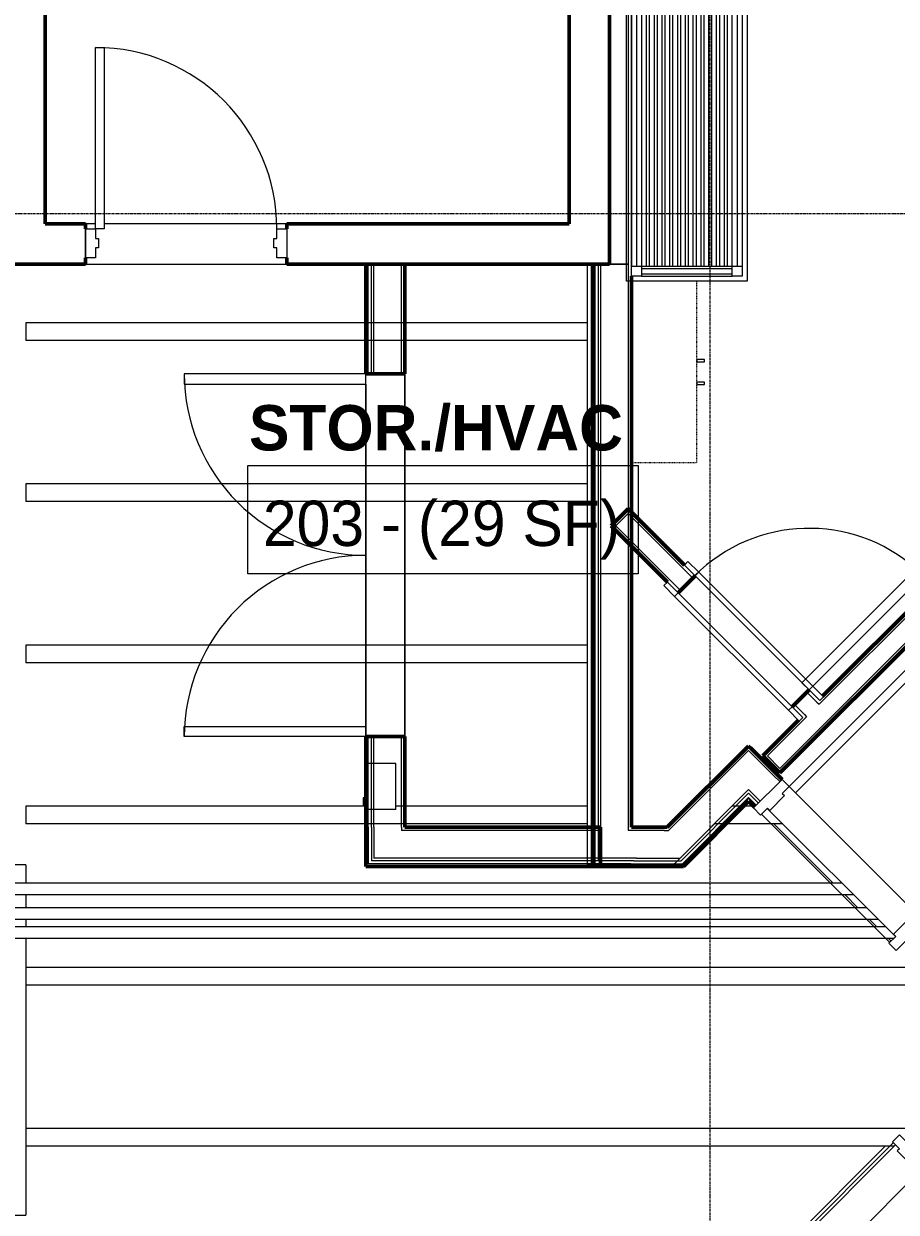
# Model space of a CAD drawing. Header units: inches. Extents: x -4218 to -1830, y 9767 to 12426.
# Drawn here: x -2636.6 to -2463.4, y 11648.9 to 11884.9 of the extents above; entities that cross this region are included whole.
import ezdxf

# ---------------------------------------------------------------- set-up
doc = ezdxf.new("R2010")
doc.units = ezdxf.units.IN
doc.header["$MEASUREMENT"] = 0
doc.linetypes.add('Dash', pattern=[0.25, 0.125, -0.125])
doc.linetypes.add('Grid Line 1_2_', pattern=[0.8749999999999999, 0.4999999999999999, -0.125, 0.125, -0.125])
for name, color, linetype, lineweight in [('0-1', 7, 'Continuous', 5), ('0-2', 10, 'Continuous', 9), ('A-AREA-IDEN', 2, 'Continuous', 9), ('A-DOOR-1', 10, 'Continuous', 9), ('A-DOOR-2', 50, 'Continuous', 20), ('A-DOOR-FRAM-1', 10, 'Continuous', 9), ('A-DOOR-FRAM-3', 50, 'Continuous', 20), ('A-FLOR-1', 252, 'Continuous', 9), ('A-FLOR-3', 192, 'Continuous', 9), ('A-WALL-1', 7, 'Continuous', 50), ('A-WALL-2', 250, 'Continuous', 13), ('A-WALL-3', 10, 'Continuous', 9), ('A-WALL-4', 252, 'Continuous', 9), ('A-WALL-5', 253, 'Continuous', 9), ('A-WALL-6', 254, 'Continuous', 9), ('A-WALL-7', 113, 'Continuous', 9), ('E-FIRE-1', 10, 'Continuous', 9), ('E-FIRE-2', 252, 'Continuous', 9), ('E-FIRE-3', 253, 'Continuous', 9), ('I-WALL-1', 7, 'Continuous', 50), ('I-WALL-2', 10, 'Continuous', 9), ('I-WALL-3', 252, 'Continuous', 9), ('I-WALL-4', 253, 'Continuous', 9), ('P-PIPE-1', 10, 'Continuous', 9), ('P-PIPE-2', 252, 'Continuous', 9), ('Q-CASE-1', 252, 'Continuous', 9), ('Q-CASE-2', 10, 'Continuous', 9), ('Q-CASE-3', 253, 'Continuous', 9), ('Q-CASE-4', 252, 'Dash', 9), ('Q-CASE-7', 10, 'Dash', 9), ('S-BEAM', 12, 'Continuous', 9), ('S-GRID-1', 1, 'Grid Line 1_2_', 9)]:
    doc.layers.add(name, color=color, linetype=linetype, lineweight=lineweight)
doc.styles.add('Century Gothic', font='ufonts.com_century-gothic.ttf', dxfattribs={"height": 8.999999999999991})
doc.styles.add('Century Gothic_B', font='GOTHICB.TTF', dxfattribs={"height": 8.999999999999991})

# ---------------------------------------------------------------- blocks, each defined once
blk = doc.blocks.new('Bath Vanity - Bath Vanity 72_-2551085-BACKGROUND - RCP - 2ND FLOOR')
at = {"layer": 'Q-CASE-1'}
for p, q in [((-35.26229508196736, -1.000000004184687), (-35.26229508196736, -1.207922650792169e-13)), ((-35.26229508196736, -1.194599974496667e-13), (36.73770491803266, -1.194599974496676e-13)), ((36.73770491803266, -1.000000004236878), (36.73770491803266, -4.12500000365082))]:
    blk.add_line(p, q, dxfattribs=at)
at = {"layer": 'Q-CASE-2'}
for p, q in [((-35.26229508196736, -24.00000000000039), (-35.26229508196736, -1.000000004184687)), ((-34.26229508196718, -2.999999999999993), (-34.26229508196718, -0.9999999999999977)), ((-34.26229508196718, -0.9999999999999977), (-32.26229508196718, -0.9999999999999977)), ((33.73770491803297, -1.000000000000039), (-32.26229508196739, -1.000000000000039)), ((-32.26229508196718, -0.9999999999999977), (-32.26229508196718, -2.999999999999993)), ((33.73770491803297, -2.000000000000144), (-32.26229508196739, -2.000000000000144)), ((33.73770491803281, -3.000000000000106), (33.73770491803281, -0.9999999999999977)), ((33.73770491803281, -0.9999999999999977), (35.7377049180328, -0.9999999999999977)), ((35.7377049180328, -0.9999999999999977), (35.7377049180328, -3.000000000000106)), ((-34.26229508196646, -2.999999999999609), (-34.26229508196646, -20.99999999999969)), ((-32.26229508196718, -2.999999999999993), (-34.26229508196718, -2.999999999999993)), ((-33.76229508196646, -2.999999999999602), (-33.76229508196646, -20.99999999999968)), ((-32.76229508196646, -2.999999999999602), (-32.76229508196646, -20.99999999999968)), ((33.73770491803295, -3.00000000000013), (-32.26229508196648, -3.00000000000013)), ((-32.26229508196645, -2.999999999999609), (-32.26229508196645, -20.99999999999969)), ((-32.26229508196649, -4.000000000000126), (33.73770491803294, -4.000000000000126)), ((33.73770491803263, -4.545454545452463), (-32.2622950819665, -4.545454545452463)), ((33.73770491803286, -2.999999999997395), (33.73770491803286, -20.99999999999748)), ((35.7377049180328, -3.000000000000106), (33.73770491803281, -3.000000000000106)), ((34.23770491803286, -2.999999999997387), (34.23770491803286, -20.99999999999747)), ((35.23770491803286, -2.999999999997387), (35.23770491803286, -20.99999999999747)), ((35.73770491803288, -2.999999999997395), (35.73770491803288, -20.99999999999748)), ((36.73770491803266, -4.12500000365082), (36.73770491803266, -24.00000000000039)), ((-32.26229508196617, -5.54545454545246), (33.73770491803295, -5.54545454545246)), ((33.73770491803295, -6.090909090904798), (-32.26229508196617, -6.090909090904798)), ((-32.26229508196649, -7.090909090904795), (33.73770491803295, -7.090909090904795)), ((33.73770491803263, -7.636363636357133), (-32.2622950819665, -7.636363636357133)), ((-32.26229508196649, -8.636363636357128), (33.73770491803295, -8.636363636357128)), ((33.73770491803295, -9.181818181809465), (-32.2622950819665, -9.181818181809465)), ((-32.26229508196617, -10.18181818180946), (33.73770491803295, -10.18181818180946)), ((33.73770491803295, -10.7272727272618), (-32.26229508196648, -10.7272727272618)), ((-32.26229508196649, -11.7272727272618), (33.73770491803263, -11.7272727272618)), ((33.73770491803295, -12.27272727271414), (-32.2622950819665, -12.27272727271414)), ((-32.26229508196649, -13.27272727271413), (33.73770491803295, -13.27272727271413)), ((33.73770491803295, -13.81818181816647), (-32.2622950819665, -13.81818181816647)), ((-32.26229508196649, -14.81818181816647), (33.73770491803294, -14.81818181816647)), ((33.73770491803263, -15.3636363636188), (-32.2622950819665, -15.3636363636188)), ((-32.26229508196649, -16.3636363636188), (33.73770491803295, -16.3636363636188)), ((33.73770491803295, -16.90909090907114), (-32.26229508196649, -16.90909090907114)), ((-32.26229508196649, -17.90909090907113), (33.73770491803295, -17.90909090907113)), ((33.73770491803295, -18.45454545452347), (-32.2622950819668, -18.45454545452347)), ((-34.26229508196718, -23.00000000000005), (-34.26229508196718, -21.00000000000005)), ((-34.26229508196718, -21.00000000000005), (-32.26229508196707, -21.00000000000005)), ((-32.26229508196649, -19.45454545452347), (33.73770491803295, -19.45454545452347)), ((33.73770491803295, -19.9999999999758), (-32.2622950819665, -19.9999999999758)), ((-32.26229508196649, -20.9999999999758), (33.73770491803295, -20.9999999999758)), ((-32.26229508196707, -21.00000000000005), (-32.26229508196707, -23.00000000000005)), ((33.7377049180329, -23.00000000000005), (33.7377049180329, -21.00000000000006)), ((33.7377049180329, -21.00000000000006), (35.7377049180328, -21.00000000000006)), ((35.7377049180328, -21.00000000000006), (35.7377049180328, -23.00000000000005)), ((-32.26229508196707, -23.00000000000005), (-34.26229508196718, -23.00000000000005)), ((33.73770491803297, -22.00000000000004), (-32.26229508196739, -22.00000000000004)), ((33.73770491803297, -23.00000000000015), (-32.26229508196739, -23.00000000000015)), ((35.7377049180328, -23.00000000000005), (33.7377049180329, -23.00000000000005)), ((36.73770491803266, -24.00000000000039), (-35.26229508196735, -24.00000000000039))]:
    blk.add_line(p, q, dxfattribs=at)
at = {"layer": 'Q-CASE-3'}
blk.add_line((36.73770491803266, -1.194599974496676e-13), (36.73770491803266, -1.000000004236878), dxfattribs=at)
blk = doc.blocks.new('SWING - SINGLE - FLUSH - 2-10 x 6-8 - PRIVACY-3199407-BACKGROUND - RCP - 2ND FLOOR')
at = {"layer": 'A-DOOR-1'}
blk.add_arc((17.00000000000093, 2.374999999999297), 34.06659275674493, 93.36568699838678, 179.9999999999998, dxfattribs=at)
at = {"layer": 'A-DOOR-2'}
for p, q in [((15, 2.374999999999781), (15, 36.38283353955165)), ((17.00000000000093, 36.38283353955165), (15, 36.38283353955165)), ((17.00000000000093, 2.374999999999781), (17.00000000000093, 36.38283353955165)), ((17.00000000000093, 2.374999999999781), (15, 2.374999999999781))]:
    blk.add_line(p, q, dxfattribs=at)
at = {"layer": 'A-DOOR-FRAM-1'}
for p, q in [((-16.99999999999997, 3.37499999999986), (-19.99999999999998, 3.374999999999855)), ((-19.99999999999998, 2.374999999999855), (-19.99999999999998, 3.374999999999855)), ((-19.99999999999998, 2.374999999999855), (-16.99999999999997, 2.374999999999861)), ((17.00000000000001, 3.37499999999964), (-16.99999999999997, 3.374999999999576)), ((-16.99999999999997, 2.374999999999861), (-16.99999999999997, 3.37499999999986)), ((-16.99999999999997, 2.374999999999577), (17.00000000000001, 2.37499999999964)), ((20.00000000000001, 3.374999999999929), (17.00000000000001, 3.374999999999924)), ((17.00000000000001, 2.374999999999924), (17.00000000000001, 3.374999999999924)), ((17.00000000000001, 2.374999999999924), (20.00000000000001, 2.37499999999993)), ((20.00000000000001, 2.37499999999993), (20.00000000000001, 3.374999999999929)), ((-16.99999999999997, -2.375000000000138), (-20, -2.375000000000144)), ((-20, -2.375000000000144), (-20, -3.375000000000143)), ((-20, -3.375000000000143), (-16.99999999999997, -3.375000000000138)), ((17.00000000000041, -2.375000000000359), (-16.99999999999997, -2.375000000000422)), ((-16.99999999999997, -2.375000000000138), (-16.99999999999997, -3.375000000000138)), ((-16.99999999999997, -3.375000000000422), (17.00000000000041, -3.375000000000358)), ((19.99999999999999, -2.375000000000069), (17.00000000000041, -2.375000000000075)), ((17.00000000000041, -2.375000000000075), (17.00000000000041, -3.375000000000074)), ((17.00000000000041, -3.375000000000074), (19.99999999999999, -3.375000000000069)), ((19.99999999999999, -2.375000000000069), (19.99999999999999, -3.375000000000069))]:
    blk.add_line(p, q, dxfattribs=at)
blk = doc.blocks.new('SWING - SINGLE - FLUSH - 2-8 x 6-8 - PASSAGE-3199406-BACKGROUND - RCP - 2ND FLOOR')
at = {"layer": 'A-DOOR-1'}
blk.add_arc((16.00000000000093, 2.37499999999944), 32.06659275674492, 93.57587052023096, 179.9999999999998, dxfattribs=at)
at = {"layer": 'A-DOOR-2'}
for p, q in [((14, 2.374999999999781), (14, 34.37916177666408)), ((16.00000000000093, 34.37916177666408), (14, 34.37916177666408)), ((16.00000000000093, 2.374999999999781), (16.00000000000093, 34.37916177666408)), ((16.00000000000093, 2.374999999999781), (14, 2.374999999999781))]:
    blk.add_line(p, q, dxfattribs=at)
at = {"layer": 'A-DOOR-FRAM-1'}
for p, q in [((-15.99999999999997, 3.374999999999862), (-18.99999999999999, 3.374999999999857)), ((-18.99999999999998, 2.374999999999857), (-18.99999999999999, 3.374999999999857)), ((-18.99999999999998, 2.374999999999857), (-15.99999999999997, 2.374999999999863)), ((16.00000000000001, 3.374999999999638), (-15.99999999999997, 3.374999999999578)), ((-15.99999999999997, 2.374999999999863), (-15.99999999999997, 3.374999999999862)), ((-15.99999999999997, 2.374999999999579), (16.00000000000001, 2.374999999999638)), ((19, 3.374999999999928), (16.00000000000001, 3.374999999999922)), ((16.00000000000001, 2.374999999999922), (16.00000000000001, 3.374999999999922)), ((16.00000000000001, 2.374999999999922), (19, 2.374999999999928)), ((19, 2.374999999999928), (19, 3.374999999999928)), ((-15.99999999999997, -2.375000000000136), (-19, -2.375000000000142)), ((-19, -2.375000000000142), (-19, -3.375000000000142)), ((-19, -3.375000000000142), (-15.99999999999997, -3.375000000000137)), ((16.0000000000004, -2.375000000000361), (-15.99999999999997, -2.375000000000421)), ((-15.99999999999997, -2.375000000000136), (-15.99999999999997, -3.375000000000137)), ((-15.99999999999997, -3.375000000000421), (16.0000000000004, -3.375000000000361)), ((18.99999999999998, -2.375000000000071), (16.0000000000004, -2.375000000000077)), ((16.0000000000004, -2.375000000000077), (16.0000000000004, -3.375000000000077)), ((16.0000000000004, -3.375000000000077), (18.99999999999999, -3.375000000000071)), ((18.99999999999998, -2.375000000000071), (18.99999999999999, -3.375000000000071))]:
    blk.add_line(p, q, dxfattribs=at)
blk = doc.blocks.new('300 Series Wall Hung Cabinet_326 - 36_-V76-BACKGROUND - RCP - 2ND FLOOR')
at = {"layer": 'Q-CASE-2'}
for p, q in [((-2.011553985245508, -13.18750000003942), (-2.499999999999692, -13.18750000003942)), ((-2.499999999999692, -13.18750000003942), (-2.499999999999692, -14.68675565726174)), ((-2.011553985245514, -14.68675565726174), (-2.011553985245514, -13.18750000003942)), ((2.488446014754428, -13.1875000000394), (2.000000000000244, -13.1875000000394)), ((2.000000000000244, -13.1875000000394), (2.000000000000244, -14.68675565726172)), ((2.488446014754421, -14.68675565726172), (2.488446014754421, -13.1875000000394)), ((-2.499999999999692, -14.68675565726174), (-2.011553985245508, -14.68675565726174)), ((2.000000000000244, -14.68675565726172), (2.488446014754428, -14.68675565726172))]:
    blk.add_line(p, q, dxfattribs=at)
at = {"layer": 'Q-CASE-4'}
blk.add_line((18.00000000000021, -0.1875000000001704), (-17.99999999999972, -0.1875000000001704), dxfattribs=at)
at = {"layer": 'Q-CASE-7'}
for p, q in [((-17.99999999999972, -0.1875000000001704), (-17.99999999999972, -13.18750000003935)), ((-17.99999999999972, -13.18750000003935), (18.00000000000021, -13.18750000003935))]:
    blk.add_line(p, q, dxfattribs=at)
blk = doc.blocks.new('CTR - 1st Phase - Unit Layouts_rvt-1-BACKGROUND - RCP - 2ND FLOOR')
at = {"layer": 'A-WALL-1'}
for p, q in [((-2519.506794929216, 11785.64685061421), (-2517.031921195065, 11788.12172434837)), ((-2517.031921195065, 11788.12172434837), (-2516.589979456823, 11788.56366608661)), ((-2516.589979456823, 11788.56366608661), (-2505.431252318032, 11777.40493894783)), ((-2519.948736667457, 11785.20490887597), (-2519.506794929216, 11785.64685061421)), ((-2508.790009528666, 11774.04618173719), (-2519.948736667457, 11785.20490887597)), ((-2477.994252901987, 11751.38215309419), (-2449.37719868864, 11779.99920730754)), ((-2446.018441478006, 11776.6404500969), (-2486.482093643351, 11736.17679793155)), ((-2503.309931974472, 11775.28361860427), (-2506.668689185106, 11771.92486139363)), ((-2484.041272187123, 11749.29744439568), (-2480.68251497649, 11752.65620160632)), ((-2489.840850853987, 11739.53555514219), (-2482.767223674996, 11746.60918232118)), ((-2489.398909115745, 11739.09361340395), (-2489.840850853987, 11739.53555514219)), ((-2486.924035381593, 11736.6187396698), (-2489.398909115745, 11739.09361340395)), ((-2486.482093643351, 11736.17679793155), (-2486.924035381593, 11736.6187396698))]:
    blk.add_line(p, q, dxfattribs=at)
at = {"layer": 'A-WALL-2'}
for p, q in [((-2519.064853190974, 11785.20490887597), (-2516.589979456823, 11787.67978261012)), ((-2516.589979456823, 11787.67978261012), (-2503.751873712713, 11774.84167686603)), ((-2519.064853190974, 11785.20490887597), (-2506.226747446864, 11772.36680313188)), ((-2446.813936606838, 11781.67858591285), (-2478.701359683173, 11749.79116283652)), ((-2444.339062872684, 11779.2037121787), (-2486.482093643351, 11737.06068140803)), ((-2481.124456714731, 11752.21425986807), (-2479.143301421415, 11750.23310457476)), ((-2483.599330448882, 11749.73938613392), (-2481.618175155568, 11747.75823084061)), ((-2479.143301421415, 11750.23310457476), (-2478.701359683173, 11749.79116283652)), ((-2481.176233417326, 11747.31628910237), (-2488.956967377504, 11739.53555514219)), ((-2481.618175155567, 11747.75823084061), (-2481.176233417325, 11747.31628910237)), ((-2486.482093643352, 11737.06068140803), (-2488.956967377504, 11739.53555514219))]:
    blk.add_line(p, q, dxfattribs=at)
at = {"layer": 'A-WALL-3'}
for p, q in [((-2480.682514976489, 11752.65620160631), (-2503.309931974472, 11775.28361860427)), ((-2506.668689185106, 11771.92486139363), (-2484.041272187123, 11749.29744439568))]:
    blk.add_line(p, q, dxfattribs=at)
at = {"layer": 'A-WALL-4'}
for p, q in [((-2506.668689185106, 11771.92486139363), (-2503.309931974472, 11775.28361860427)), ((-2484.041272187123, 11749.29744439568), (-2480.682514976489, 11752.65620160631))]:
    blk.add_line(p, q, dxfattribs=at)
at = {"layer": 'A-WALL-7'}
for p, q in [((-2515.948736679161, 11834.77421176008), (-2515.948736679163, 11904.77421176008)), ((-2492.948736679225, 11905.77421176009), (-2492.948736679228, 11833.77421176009)), ((-2515.948736679161, 11833.77421176009), (-2515.948736679161, 11834.77421176008)), ((-2492.948736679228, 11833.77421176009), (-2515.948736679161, 11833.77421176009))]:
    blk.add_line(p, q, dxfattribs=at)
at = {"layer": '0-2'}
for name, p, rotation in [('Bath Vanity - Bath Vanity 72_-2551085-BACKGROUND - RCP - 2ND FLOOR', (-2516.948736679245, 11869.03650684205), 90.00000000000723), ('300 Series Wall Hung Cabinet_326 - 36_-V76-BACKGROUND - RCP - 2ND FLOOR', (-2516.136236679828, 11815.77421176009), 89.99999999999038), ('SWING - SINGLE - FLUSH - 2-10 x 6-8 - PRIVACY-3199407-BACKGROUND - RCP - 2ND FLOOR', (-2433.55568445959, 11792.46196432595), 44.99999999999945), ('SWING - SINGLE - FLUSH - 2-8 x 6-8 - PASSAGE-3199406-BACKGROUND - RCP - 2ND FLOOR', (-2493.675602080797, 11762.29053149998), 315.0000000000329)]:
    blk.add_blockref(name, p, dxfattribs=dict(at, rotation=rotation))
blk = doc.blocks.new('HOLLOW METAL - UNIT DOOR-2191978-BACKGROUND - RCP - 2ND FLOOR')
at = {"layer": 'A-DOOR-1'}
blk.add_arc((17.99999999999991, 4.12499999999997), 35.99999999999997, 90.00000000000044, 180.0000000000005, dxfattribs=at)
at = {"layer": 'A-DOOR-2'}
for p, q in [((17.99999999999985, 40.12499999999997), (16.24999999999985, 40.12499999999997)), ((16.24999999999985, 40.12499999999997), (16.2499999999999, 4.124999999999967)), ((17.9999999999999, 4.124999999999972), (17.99999999999985, 40.12499999999997)), ((16.2499999999999, 4.124999999999967), (17.9999999999999, 4.124999999999972))]:
    blk.add_line(p, q, dxfattribs=at)
at = {"layer": 'A-DOOR-FRAM-3'}
for p, q in [((-18.00000000000011, 4.124999999999997), (-20.0000000000001, 4.124999999999997)), ((-20.0000000000001, 4.124999999999997), (-20.0000000000001, -3.87499999999997)), ((-18.00000000000011, 2.187500000000005), (-18.00000000000011, 4.124999999999997)), ((17.99999999999989, 4.124999999999997), (17.99999999999989, 2.187500000000005)), ((19.99999999999988, 4.124999999999997), (17.99999999999989, 4.124999999999997)), ((19.99999999999988, -3.87499999999997), (19.99999999999988, 4.124999999999997)), ((-17.37500000000012, 2.187500000000005), (-18.00000000000011, 2.187500000000005)), ((-17.37500000000012, -1.937500000000014), (-17.37500000000012, 2.187500000000005)), ((17.99999999999989, 2.187500000000005), (17.37499999999992, 2.187500000000005)), ((17.37499999999992, 2.187500000000005), (17.37499999999992, -1.937500000000014)), ((-18.00000000000011, -3.87499999999997), (-18.00000000000011, -1.937500000000014)), ((-18.00000000000011, -1.937500000000014), (-17.37500000000012, -1.937500000000014)), ((17.37499999999992, -1.937500000000014), (17.99999999999989, -1.937500000000014)), ((17.99999999999989, -1.937500000000014), (17.99999999999989, -3.87499999999997)), ((-20.0000000000001, -3.87499999999997), (-18.00000000000011, -3.87499999999997)), ((17.99999999999989, -3.87499999999997), (19.99999999999988, -3.87499999999997))]:
    blk.add_line(p, q, dxfattribs=at)
blk = doc.blocks.new('HOLLOW METAL - UNIT DOOR-2191977-BACKGROUND - RCP - 2ND FLOOR')
at = {"layer": 'A-DOOR-1'}
blk.add_arc((17.99999999999991, -4.12499999999997), 36.00000000000004, 179.9999999999995, 269.9999999999992, dxfattribs=at)
at = {"layer": 'A-DOOR-2'}
for p, q in [((16.2499999999999, -4.124999999999967), (17.9999999999999, -4.124999999999972)), ((16.24999999999985, -40.12499999999997), (16.2499999999999, -4.124999999999967)), ((17.9999999999999, -4.124999999999972), (17.99999999999985, -40.12499999999997)), ((17.99999999999985, -40.12499999999997), (16.24999999999985, -40.12499999999997))]:
    blk.add_line(p, q, dxfattribs=at)
at = {"layer": 'A-DOOR-FRAM-3'}
for p, q in [((-20.0000000000001, 3.87499999999997), (-18.00000000000011, 3.87499999999997)), ((-20.0000000000001, -4.124999999999997), (-20.0000000000001, 3.87499999999997)), ((-18.00000000000011, 3.87499999999997), (-18.00000000000011, 1.937500000000014)), ((17.99999999999989, 3.87499999999997), (19.99999999999988, 3.87499999999997)), ((17.99999999999989, 1.937500000000014), (17.99999999999989, 3.87499999999997)), ((19.99999999999988, 3.87499999999997), (19.99999999999988, -4.124999999999997)), ((-18.00000000000011, 1.937500000000014), (-17.37500000000012, 1.937500000000014)), ((-17.37500000000012, 1.937500000000014), (-17.37500000000012, -2.187500000000005)), ((17.37499999999992, 1.937500000000014), (17.99999999999989, 1.937500000000014)), ((17.37499999999992, -2.187500000000005), (17.37499999999992, 1.937500000000014)), ((-18.00000000000011, -2.187500000000005), (-18.00000000000011, -4.124999999999997)), ((-17.37500000000012, -2.187500000000005), (-18.00000000000011, -2.187500000000005)), ((17.99999999999989, -2.187500000000005), (17.37499999999992, -2.187500000000005)), ((17.99999999999989, -4.124999999999997), (17.99999999999989, -2.187500000000005)), ((-18.00000000000011, -4.124999999999997), (-20.0000000000001, -4.124999999999997)), ((19.99999999999988, -4.124999999999997), (17.99999999999989, -4.124999999999997))]:
    blk.add_line(p, q, dxfattribs=at)
blk = doc.blocks.new('HOLLOW METAL - DOUBLE - 6-0 x 6-8 - 20MIN_-2194248-BACKGROUND - RCP - 2ND FLOOR')
at = {"layer": 'A-DOOR-1'}
for centre, radius, start, end in [((-36.00000000000009, 3.875000000000097), 36.00000000000004, 359.9999999999992, 89.99999999999959), ((35.9999999999999, 3.875000000000097), 35.99999999999997, 90.0000000000004, 180.0000000000005)]:
    blk.add_arc(centre, radius, start, end, dxfattribs=at)
at = {"layer": 'A-DOOR-2'}
for p, q in [((-36.00000000000009, 3.875000000000104), (-36.00000000000003, 39.87500000000011)), ((-36.00000000000003, 39.87500000000011), (-34.00000000000003, 39.87500000000011)), ((-34.00000000000003, 39.87500000000011), (-34.00000000000009, 3.875000000000099)), ((35.99999999999984, 39.87500000000011), (33.99999999999984, 39.87500000000011)), ((33.99999999999984, 39.87500000000011), (33.99999999999989, 3.875000000000099)), ((35.99999999999989, 3.875000000000104), (35.99999999999984, 39.87500000000011)), ((-34.00000000000009, 3.875000000000099), (-36.00000000000009, 3.875000000000104)), ((33.99999999999989, 3.875000000000099), (35.99999999999989, 3.875000000000104))]:
    blk.add_line(p, q, dxfattribs=at)
blk = doc.blocks.new('104416 - Fire Extinguishers - Wall - Class A - Light - 2A-2205533-BACKGROUND - RCP - 2ND FLOOR')
at = {"layer": 'E-FIRE-1'}
for p, q in [((13.18779512266762, 4.125000000038925), (13.18779512266762, 3.874999999999701)), ((23.18779512266761, 4.125000000038925), (13.18779512266762, 4.125000000038925)), ((23.18779512266761, 4.125000000038851), (13.18779512266762, 4.125000000038883)), ((13.18779512266762, 3.875000000038394), (13.18779512266762, 4.125000000038883)), ((14.41471819959053, 4.125000000038989), (14.41471819959053, 4.375000000038349)), ((15.91471819959055, 4.375000000038386), (14.43779512266747, 4.375000000038391)), ((14.43779512266747, 4.375000000038391), (14.43779512266747, 4.125000000039031)), ((15.91471819959055, 4.125000000038706), (15.91471819959055, 4.375000000038386)), ((15.93779512266745, 4.125000000038664), (15.93779512266745, 4.375000000038344)), ((23.18779512266761, 3.874999999999669), (23.18779512266761, 4.125000000038925)), ((23.18779512266761, 3.875000000038362), (23.18779512266761, 4.125000000038851))]:
    blk.add_line(p, q, dxfattribs=at)
at = {"layer": 'E-FIRE-2'}
for p, q in [((13.18779512266762, 3.875000000038394), (23.18779512266761, 3.875000000038362)), ((13.62529512266764, -2.124999999961116), (13.62529512266766, 3.875000000038392)), ((22.75029512266745, -2.124999999961145), (22.75029512266747, 3.875000000038362)), ((13.62529512266764, -2.124999999961116), (22.75029512266745, -2.124999999961145))]:
    blk.add_line(p, q, dxfattribs=at)
at = {"layer": 'E-FIRE-3'}
blk.add_line((22.75029512266747, 3.875000000038362), (13.62529512266766, 3.875000000038392), dxfattribs=at)
blk = doc.blocks.new('CTR - 1st Phase - Common Walls_rvt-1-BACKGROUND - RCP - 2ND FLOOR')
at = {"layer": 'A-WALL-1'}
blk.add_line((-2520.323736679718, 11837.18939611054), (-2520.32373667974, 12085.15189611031), dxfattribs=at)
at = {"layer": 'A-WALL-2'}
for p, q in [((-2520.07373667974, 12085.15189611031), (-2520.073736679718, 11837.18939611054)), ((-2516.57373667974, 12085.15189611031), (-2516.573736679718, 11837.18939611054)), ((-2568.19873667972, 11815.36439611051), (-2568.198736679719, 11837.18939611054)), ((-2567.57373667972, 11815.36439611051), (-2567.573736679718, 11837.18939611054)), ((-2567.07373667972, 11815.36439611051), (-2567.073736679719, 11837.18939611054)), ((-2561.57373667972, 11815.36439611051), (-2561.573736679719, 11837.18939611054)), ((-2523.198736679676, 11837.18939611054), (-2523.198736679678, 11725.36439611052)), ((-2522.573736679676, 11837.18939611054), (-2522.573736679678, 11725.36439611052)), ((-2522.073736679676, 11837.18939611054), (-2522.073736679678, 11725.36439611052)), ((-2520.323736679719, 11837.18939611054), (-2520.073736679718, 11837.18939611054)), ((-2520.073736679718, 11837.18939611054), (-2520.323736679718, 11837.18939611054)), ((-2520.073736679718, 11837.18939611054), (-2516.573736679676, 11837.18939611054)), ((-2516.573736679718, 11837.18939611054), (-2520.073736679718, 11837.18939611054)), ((-2516.573736679676, 11837.18939611054), (-2516.573736679678, 11725.36439611052)), ((-2568.198736679727, 11725.36439611052), (-2568.198736679726, 11743.36439611052)), ((-2567.573736679727, 11725.36439611052), (-2567.573736679725, 11743.36439611052)), ((-2567.073736679727, 11725.36439611052), (-2567.073736679725, 11743.36439611052)), ((-2561.573736679727, 11725.36439611051), (-2561.573736679726, 11743.36439611051)), ((-2492.691661441982, 11740.61859877722), (-2508.570864108684, 11724.73939611052)), ((-2488.802574145457, 11736.72951148069), (-2492.691661441983, 11740.61859877722)), ((-2487.653525626029, 11735.58046296126), (-2488.802574145457, 11736.72951148069)), ((-2486.5044771066, 11734.43141444183), (-2487.653525626029, 11735.58046296126)), ((-2492.691661441982, 11732.84042418417), (-2506.292689515634, 11719.23939611052)), ((-2492.691661441983, 11732.13331740298), (-2506.085582734448, 11718.73939611052)), ((-2492.33810805139, 11732.48687079357), (-2492.691661441983, 11732.84042418417)), ((-2492.249719703741, 11731.69137566474), (-2492.691661441983, 11732.13331740298)), ((-2491.542612922555, 11731.69137566474), (-2492.33810805139, 11732.48687079357)), ((-2491.896166313149, 11731.33782227414), (-2492.249719703741, 11731.69137566474)), ((-2490.393564403125, 11730.54232714531), (-2491.542612922556, 11731.69137566474)), ((-2492.691661441983, 11731.2494339265), (-2505.826699257964, 11718.11439611052)), ((-2492.33810805139, 11730.8958805359), (-2492.691661441983, 11731.2494339265)), ((-2491.18905953196, 11729.74683201647), (-2492.33810805139, 11730.8958805359)), ((-2490.747117793719, 11730.18877375471), (-2491.896166313149, 11731.33782227414)), ((-2568.198736679727, 11725.36439611052), (-2568.198736679728, 11718.73939611052)), ((-2567.573736679727, 11725.36439611052), (-2567.573736679727, 11719.23939611052)), ((-2567.073736679726, 11725.36439611052), (-2567.073736679726, 11724.73939611052)), ((-2567.073736679726, 11724.73939611052), (-2567.073736679727, 11719.23939611052)), ((-2561.573736679727, 11725.36439611052), (-2561.573736679727, 11724.73939611051)), ((-2522.073736679677, 11724.73939611051), (-2561.573736679727, 11724.73939611051)), ((-2523.198736679677, 11725.36439611052), (-2523.198736679678, 11718.73939611052)), ((-2522.573736679678, 11725.36439611052), (-2522.573736679678, 11719.23939611052)), ((-2522.073736679677, 11725.36439611052), (-2522.073736679677, 11724.73939611052)), ((-2522.073736679677, 11724.73939611052), (-2522.073736679677, 11719.23939611052)), ((-2516.573736679678, 11725.36439611052), (-2516.573736679678, 11724.73939611051)), ((-2509.454747585169, 11724.73939611052), (-2516.573736679678, 11724.73939611052)), ((-2509.454747585169, 11724.73939611052), (-2508.570864108687, 11724.73939611051)), ((-2568.198736679728, 11718.73939611052), (-2568.198736679728, 11718.11439611052)), ((-2522.073736679678, 11718.11439611051), (-2568.198736679727, 11718.11439611051)), ((-2567.573736679727, 11719.23939611052), (-2567.573736679727, 11718.73939611052)), ((-2522.073736679678, 11718.73939611051), (-2567.573736679727, 11718.73939611051)), ((-2522.073736679678, 11719.23939611051), (-2567.073736679727, 11719.23939611052)), ((-2523.198736679678, 11718.73939611052), (-2523.198736679678, 11718.11439611052)), ((-2516.07974758517, 11718.11439611052), (-2523.198736679677, 11718.11439611052)), ((-2522.573736679678, 11719.23939611052), (-2522.573736679678, 11718.73939611052)), ((-2515.45474758517, 11718.73939611052), (-2522.573736679678, 11718.73939611052)), ((-2514.95474758517, 11719.23939611052), (-2522.073736679677, 11719.23939611052)), ((-2516.079747585168, 11718.11439611052), (-2506.710582734447, 11718.11439611052)), ((-2515.45474758517, 11718.73939611052), (-2506.792689515634, 11718.73939611052)), ((-2514.954747585169, 11719.23939611052), (-2514.070864108686, 11719.23939611052)), ((-2514.070864108686, 11719.23939611052), (-2506.292689515633, 11719.23939611052)), ((-2506.792689515634, 11718.73939611052), (-2506.085582734448, 11718.73939611052)), ((-2506.710582734447, 11718.11439611052), (-2505.826699257964, 11718.11439611052))]:
    blk.add_line(p, q, dxfattribs=at)
at = {"layer": 'A-WALL-6'}
blk.add_line((-2520.323736679718, 11837.18939611054), (-2520.32373667974, 12084.46439611009), dxfattribs=at)
at = {"layer": 'I-WALL-1'}
for p, q in [((-2568.69873667972, 11815.36439611051), (-2568.698736679718, 11837.18939611054)), ((-2568.698736679718, 11837.18939611054), (-2560.948736679718, 11837.18939611054)), ((-2560.948736679718, 11837.18939611054), (-2560.94873667972, 11815.36439611051)), ((-2523.698736679678, 11725.36439611052), (-2523.698736679676, 11837.18939611054)), ((-2523.698736679676, 11837.18939611054), (-2520.323736679718, 11837.18939611054)), ((-2515.948736679676, 11834.77421176008), (-2515.948736679677, 11725.36439611052)), ((-2560.94873667972, 11815.36439611051), (-2568.69873667972, 11815.36439611051)), ((-2568.698736679727, 11725.36439611052), (-2568.698736679726, 11743.36439611051)), ((-2568.698736679726, 11743.36439611051), (-2560.948736679725, 11743.36439611051)), ((-2560.948736679725, 11743.36439611051), (-2560.948736679727, 11725.36439611051)), ((-2508.829747585169, 11725.36439611052), (-2492.691661441982, 11741.5024822537)), ((-2492.691661441982, 11741.5024822537), (-2492.249719703741, 11741.06054051546)), ((-2492.249719703741, 11741.06054051546), (-2487.211583887787, 11736.02240469951)), ((-2487.211583887788, 11736.02240469951), (-2486.062535368359, 11734.87335618008)), ((-2492.691661441983, 11730.54232714531), (-2505.619592476779, 11717.61439611052)), ((-2491.542612922553, 11729.39327862588), (-2492.691661441983, 11730.54232714531)), ((-2568.698736679727, 11718.11439611052), (-2568.698736679727, 11725.36439611052)), ((-2560.948736679727, 11725.36439611052), (-2522.073736679677, 11725.36439611051)), ((-2523.698736679677, 11718.11439611052), (-2523.698736679678, 11725.36439611052)), ((-2522.073736679677, 11725.36439611051), (-2522.073736679678, 11717.61439611051)), ((-2515.948736679677, 11725.36439611052), (-2508.829747585169, 11725.36439611052)), ((-2568.698736679727, 11717.61439611052), (-2568.698736679727, 11718.11439611052)), ((-2522.073736679678, 11717.61439611051), (-2568.698736679727, 11717.61439611052)), ((-2523.698736679678, 11717.61439611052), (-2523.698736679677, 11718.11439611052)), ((-2516.57974758517, 11717.61439611052), (-2523.698736679678, 11717.61439611052)), ((-2506.326699257965, 11717.61439611051), (-2516.57974758517, 11717.61439611052)), ((-2505.619592476779, 11717.61439611052), (-2506.326699257965, 11717.61439611051))]:
    blk.add_line(p, q, dxfattribs=at)
at = {"layer": 'I-WALL-2'}
for p, q in [((-2560.948736679725, 11743.36439611051), (-2560.94873667972, 11815.36439611051)), ((-2568.69873667972, 11813.36439611051), (-2568.698736679726, 11745.36439611051)), ((-2459.192477683272, 11708.00329849499), (-2483.410884938909, 11732.22170575063)), ((-2490.128399360182, 11727.97906506351), (-2464.672555237466, 11702.52322094079)), ((-2463.965448456278, 11662.74846449905), (-2489.421292578992, 11637.29262037633)), ((-2482.70377815772, 11633.04997968921), (-2458.485370902082, 11657.26838694485))]:
    blk.add_line(p, q, dxfattribs=at)
at = {"layer": 'I-WALL-3'}
for p, q in [((-2568.69873667972, 11815.36439611051), (-2568.698736679718, 11837.18939611054)), ((-2560.948736679718, 11837.18939611054), (-2560.948736679727, 11725.36439611051)), ((-2560.94873667972, 11815.36439611051), (-2568.69873667972, 11815.36439611051)), ((-2568.698736679726, 11745.36439611051), (-2568.69873667972, 11813.36439611051)), ((-2560.948736679725, 11743.36439611051), (-2568.698736679726, 11743.36439611051)), ((-2568.698736679726, 11738.48939611051), (-2568.698736679726, 11743.36439611051)), ((-2492.691661441983, 11730.54232714531), (-2505.619592476779, 11717.61439611051)), ((-2491.542612922557, 11729.39327862588), (-2492.691661441982, 11730.54232714531)), ((-2568.698736679727, 11725.36439611051), (-2568.698736679727, 11728.48939611051)), ((-2464.672555237466, 11702.52322094079), (-2490.128399360182, 11727.97906506351)), ((-2568.698736679727, 11725.36439611051), (-2568.698736679727, 11717.61439611051)), ((-2560.948736679727, 11725.36439611051), (-2524.698736679685, 11725.36439611051)), ((-2523.698736679678, 11717.61439611051), (-2568.698736679727, 11717.61439611051)), ((-2516.57974758517, 11717.61439611051), (-2522.073736679678, 11717.61439611051)), ((-2516.579747585169, 11717.61439611051), (-2505.619592476779, 11717.61439611051)), ((-2489.421292578991, 11637.29262037633), (-2463.965448456278, 11662.74846449905))]:
    blk.add_line(p, q, dxfattribs=at)
at = {"layer": 'I-WALL-4'}
for p, q in [((-2568.698736679718, 11837.18939611054), (-2560.948736679718, 11837.18939611054)), ((-2568.69873667972, 11813.36439611051), (-2568.69873667972, 11815.36439611051)), ((-2568.698736679726, 11743.36439611051), (-2568.698736679726, 11745.36439611051)), ((-2568.698736679726, 11738.05189611051), (-2568.698736679726, 11738.48939611051)), ((-2568.698736679727, 11728.48939611051), (-2568.698736679727, 11728.92689611051)), ((-2523.698736679678, 11717.88939611061), (-2523.698736679678, 11717.63201128666)), ((-2522.073736679678, 11717.61439611051), (-2523.698736679678, 11717.61439611051)), ((-2522.073736679678, 11717.61439611051), (-2523.698736679678, 11717.61439611051)), ((-2522.073736679678, 11717.61439611051), (-2522.073736679678, 11717.88939611061))]:
    blk.add_line(p, q, dxfattribs=at)
at = {"layer": 'P-PIPE-1'}
for p, q in [((-2721.680205153093, 11714.30742677445), (-2476.456761071116, 11714.30742677445)), ((-2474.081761071115, 11711.93242677445), (-2721.680205153094, 11711.93242677445)), ((-2721.680205153094, 11709.43543855319), (-2471.584772849854, 11709.43543855319)), ((-2469.209772849851, 11707.06043855318), (-2721.680205153094, 11707.06043855318)), ((-2721.680205153094, 11705.67807924031), (-2467.827413536979, 11705.67807924031)), ((-2465.452413536978, 11703.30307924031), (-2721.680205153094, 11703.30307924031))]:
    blk.add_line(p, q, dxfattribs=at)
at = {"layer": 'P-PIPE-2'}
for p, q in [((-2476.456761071116, 11714.30742677445), (-2474.158664032229, 11714.30742677445)), ((-2471.783664032225, 11711.93242677445), (-2474.081761071115, 11711.93242677445)), ((-2471.584772849854, 11709.43543855319), (-2469.28667581096, 11709.43543855319)), ((-2466.911675810953, 11707.06043855318), (-2469.209772849851, 11707.06043855318)), ((-2467.827413536979, 11705.67807924031), (-2465.529316498079, 11705.67807924031)), ((-2463.892696937959, 11703.30307924031), (-2465.452413536978, 11703.30307924031))]:
    blk.add_line(p, q, dxfattribs=at)
at = {"layer": '0-2'}
for name, p, rotation in [('HOLLOW METAL - DOUBLE - 6-0 x 6-8 - 20MIN_-2194248-BACKGROUND - RCP - 2ND FLOOR', (-2564.823736679723, 11779.36439611051), 89.99999999999577), ('HOLLOW METAL - UNIT DOOR-2191977-BACKGROUND - RCP - 2ND FLOOR', (-2474.837215217024, 11717.81440508395), 134.9999999999988), ('104416 - Fire Extinguishers - Wall - Class A - Light - 2A-2205533-BACKGROUND - RCP - 2ND FLOOR', (-2564.823736679728, 11715.30160098785), 89.99999999999577), ('HOLLOW METAL - UNIT DOOR-2191978-BACKGROUND - RCP - 2ND FLOOR', (-2474.130108435833, 11647.45728035589), 225.0000000000052)]:
    blk.add_blockref(name, p, dxfattribs=dict(at, rotation=rotation))
blk = doc.blocks.new('HOLLOW METAL - STAIR DOOR 3-0 x 7-0-2453424-BACKGROUND - RCP - 2ND FLOOR')
at = {"layer": 'A-DOOR-1'}
blk.add_arc((17.9999999999999, -3.249999999999762), 36.00000000000004, 180.0000000000004, 270, dxfattribs=at)
at = {"layer": 'A-DOOR-2'}
for p, q in [((16.2499999999999, -3.249999999999762), (17.9999999999999, -3.249999999999767)), ((16.24999999999985, -39.24999999999977), (16.2499999999999, -3.249999999999762)), ((17.9999999999999, -3.249999999999767), (17.99999999999985, -39.24999999999977)), ((17.99999999999985, -39.24999999999977), (16.24999999999985, -39.24999999999977))]:
    blk.add_line(p, q, dxfattribs=at)
at = {"layer": 'A-DOOR-FRAM-3'}
for p, q in [((-20.0000000000001, 2.500000000000236), (-18.00000000000011, 2.500000000000236)), ((-20.0000000000001, -3.249999999999796), (-20.0000000000001, 2.500000000000236)), ((-18.00000000000011, 2.500000000000236), (-18.00000000000011, 0.5625000000001524)), ((17.99999999999988, 2.500000000000236), (19.99999999999989, 2.500000000000236)), ((17.99999999999988, 0.5625000000001524), (17.99999999999988, 2.500000000000236)), ((19.99999999999989, 2.500000000000236), (19.99999999999989, -3.249999999999796)), ((-18.00000000000011, 0.5625000000001524), (-17.37500000000003, 0.5625000000001524)), ((-17.37500000000003, 0.5625000000001524), (-17.37500000000003, -1.312499999999858)), ((17.37499999999984, 0.5625000000001524), (17.99999999999988, 0.5625000000001524)), ((17.37499999999984, -1.312499999999858), (17.37499999999984, 0.5625000000001524)), ((-18.00000000000011, -1.312499999999858), (-18.00000000000011, -3.249999999999796)), ((-17.37500000000003, -1.312499999999858), (-18.00000000000011, -1.312499999999858)), ((17.99999999999988, -1.312499999999858), (17.37499999999984, -1.312499999999858)), ((17.99999999999988, -3.249999999999796), (17.99999999999988, -1.312499999999858)), ((-18.00000000000011, -3.249999999999796), (-20.0000000000001, -3.249999999999796)), ((19.99999999999989, -3.249999999999796), (17.99999999999988, -3.249999999999796))]:
    blk.add_line(p, q, dxfattribs=at)
blk = doc.blocks.new('CTR - 1st Phase -Stairs _ Elevators_rvt-1-BACKGROUND - RCP - 2ND FLOOR')
at = {"layer": 'A-FLOR-1'}
for p, q in [((-2632.323736679691, 11845.18939611053), (-2632.323736679686, 11930.18939611039)), ((-2528.323736679691, 11930.18939611038), (-2528.323736679697, 11845.18939611052)), ((-2622.323736679657, 11845.18939611053), (-2632.323736679691, 11845.18939611053)), ((-2528.323736679697, 11845.18939611052), (-2620.573736679657, 11845.18939611053))]:
    blk.add_line(p, q, dxfattribs=at)
at = {"layer": 'A-WALL-1'}
for p, q in [((-2632.323736679478, 12077.18939611025), (-2632.32373667953, 11845.18939611025)), ((-2528.323736679748, 11845.18939611025), (-2528.323736679708, 12077.18939611024)), ((-2520.323736679708, 12077.18939611024), (-2520.323736679748, 11845.18939611025)), ((-2632.32373667953, 11845.18939611025), (-2624.323736679657, 11845.18939611025)), ((-2624.323736679657, 11845.18939611025), (-2624.323736679657, 11844.18939611039)), ((-2584.323736679657, 11845.18939611025), (-2528.323736679748, 11845.18939611025)), ((-2584.323736679657, 11844.18939611039), (-2584.323736679657, 11845.18939611025)), ((-2520.323736679748, 11845.18939611025), (-2520.323736679749, 11837.18939611026)), ((-2624.323736679657, 11838.43939611039), (-2624.323736679657, 11837.18939611025)), ((-2584.323736679657, 11837.18939611025), (-2584.323736679657, 11838.4393961104)), ((-2624.323736679657, 11837.18939611025), (-2640.323736679625, 11837.18939611025)), ((-2520.323736679749, 11837.18939611026), (-2584.323736679657, 11837.18939611025))]:
    blk.add_line(p, q, dxfattribs=at)
at = {"layer": 'A-WALL-3'}
for p, q in [((-2622.323736679657, 11845.18939611025), (-2624.323736679657, 11845.18939611025)), ((-2584.323736679657, 11845.18939611025), (-2620.573736679657, 11845.18939611025)), ((-2624.323736679657, 11837.18939611025), (-2584.323736679657, 11837.18939611025))]:
    blk.add_line(p, q, dxfattribs=at)
at = {"layer": 'A-WALL-4'}
for p, q in [((-2624.323736679657, 11845.18939611025), (-2624.323736679657, 11844.18939611039)), ((-2584.323736679657, 11845.18939611025), (-2584.323736679657, 11844.18939611039)), ((-2624.323736679657, 11838.43939611039), (-2624.323736679657, 11837.18939611025)), ((-2584.323736679657, 11838.4393961104), (-2584.323736679657, 11837.18939611025))]:
    blk.add_line(p, q, dxfattribs=at)
at = {"layer": 'A-WALL-5'}
for p, q in [((-2624.323736679657, 11844.18939611039), (-2624.323736679657, 11838.43939611039)), ((-2584.323736679657, 11844.18939611039), (-2584.323736679657, 11838.4393961104))]:
    blk.add_line(p, q, dxfattribs=at)
at = {"layer": '0-2', "rotation": 180}
blk.add_blockref('HOLLOW METAL - STAIR DOOR 3-0 x 7-0-2453424-BACKGROUND - RCP - 2ND FLOOR', (-2604.323736679657, 11840.93939611039), dxfattribs=at)
blk = doc.blocks.new('Dimension Lumber - LVL - 3_5X5_5-V246-BACKGROUND - RCP - 2ND FLOOR')
at = {"layer": 'S-BEAM'}
for p, q in [((-55.73750000001785, 1.749999999999968), (-19.48749999996333, 1.749999999999968)), ((-19.48749999996333, 1.749999999999968), (-11.73749999996348, 1.749999999999968)), ((-11.73749999996348, 1.749999999999968), (55.73750000001785, 1.749999999999968)), ((55.73750000001785, -1.750000000000163), (55.73750000001785, 1.749999999999968)), ((-55.73750000001785, -1.750000000000163), (-19.48749999996365, -1.750000000000163)), ((-19.48749999996365, -1.750000000000163), (-11.73749999996348, -1.750000000000163)), ((-11.73749999996348, -1.750000000000163), (55.73750000001785, -1.750000000000163))]:
    blk.add_line(p, q, dxfattribs=at)
blk = doc.blocks.new('Dimension Lumber - LVL - 3_5X5_5-V247-BACKGROUND - RCP - 2ND FLOOR')
at = {"layer": 'S-BEAM'}
for p, q in [((-7.130758419331729, 1.749999999999968), (-4.832661380463597, 1.749999999999968)), ((-4.832661380463597, 1.749999999999968), (4.173200689164806, 1.749999999999968)), ((4.173200689164806, 1.749999999999968), (6.471297728021092, 1.749999999999968)), ((-1.624896349690712, -1.750000000000163), (-1.332661380463721, -1.750000000000163)), ((-1.332661380463721, -1.750000000000163), (0.6732006891649335, -1.750000000000163)), ((0.6732006891649335, -1.750000000000163), (2.971297728020256, -1.750000000000163))]:
    blk.add_line(p, q, dxfattribs=at)
blk = doc.blocks.new('Dimension Lumber - LVL - 3_5X5_5-2692540-BACKGROUND - RCP - 2ND FLOOR')
at = {"layer": 'S-BEAM'}
for p, q in [((-90.69845326588963, 1.749999999999968), (-88.40035622703269, 1.749999999999968)), ((-88.40035622703269, 1.749999999999968), (91.58465004549213, 1.749999999999968)), ((-87.19845326588974, -1.750000000000163), (-84.90035622703279, -1.750000000000163)), ((-84.90035622703279, -1.750000000000163), (91.58465004549213, -1.750000000000163))]:
    blk.add_line(p, q, dxfattribs=at)
blk = doc.blocks.new('Dimension Lumber - LVL - 3_5X5_5-2692541-BACKGROUND - RCP - 2ND FLOOR')
at = {"layer": 'S-BEAM'}
for p, q in [((-84.46249831108076, 1.749999999999968), (-83.57861483460161, 1.749999999999968)), ((-83.57861483460161, 1.749999999999968), (87.9206050002662, 1.749999999999968)), ((-87.9206050002662, -1.750000000000163), (-87.0786148346012, -1.750000000000163)), ((-87.0786148346012, -1.750000000000163), (87.9206050002662, -1.750000000000163))]:
    blk.add_line(p, q, dxfattribs=at)
blk = doc.blocks.new('Dimension Lumber - LVL - 3_5X5_5-V249-BACKGROUND - RCP - 2ND FLOOR')
at = {"layer": 'S-BEAM'}
for p, q in [((-55.73750000001785, 1.749999999999968), (-19.48749999995309, 1.749999999999968)), ((-19.46406249995369, 1.749999999999968), (-13.36249999995334, 1.749999999999968)), ((-13.34374999995395, 1.749999999999968), (-12.86249999995331, 1.749999999999968)), ((-12.83906249995391, 1.749999999999968), (-12.23749999995328, 1.749999999999968)), ((-12.21874999995388, 1.749999999999968), (-11.73749999995291, 1.749999999999968)), ((-11.73749999995291, 1.749999999999968), (55.73750000001785, 1.749999999999968)), ((55.73750000001785, -1.750000000000163), (55.73750000001785, 1.749999999999968)), ((-55.73750000001785, -1.750000000000163), (-19.48749999995342, -1.750000000000163)), ((-19.48749999995342, -1.750000000000163), (-17.73749999991424, -1.750000000000163)), ((-11.48749999991417, -1.750000000000163), (55.73750000001785, -1.750000000000163))]:
    blk.add_line(p, q, dxfattribs=at)
blk = doc.blocks.new('Dimension Lumber - LVL - 3_5X5_5-V251-BACKGROUND - RCP - 2ND FLOOR')
at = {"layer": 'S-BEAM'}
for p, q in [((-34.76250000001254, 1.749999999999968), (-34.76250000001254, 0.9749999999948806)), ((-34.76250000001254, 1.749999999999968), (-31.18053066394492, 1.749999999999968)), ((-34.76250000001254, 0.9749999999948806), (-34.76250000001254, -1.750000000000163)), ((-28.80553066394411, 1.749999999999968), (-26.30854244268353, 1.749999999999968)), ((-23.93354244268018, 1.749999999999968), (-22.55118312980806, 1.749999999999968)), ((-20.17618312980726, 1.749999999999968), (34.76250000001254, 1.749999999999968)), ((34.76250000001254, -1.750000000000163), (34.76250000001254, 1.749999999999968)), ((-34.76250000001254, -1.750000000000163), (-34.48750000002108, -1.750000000000163)), ((-34.48750000002108, -1.750000000000163), (-31.18053066394492, -1.750000000000163)), ((-28.80553066394411, -1.750000000000163), (-26.30854244268353, -1.750000000000163)), ((-23.93354244268017, -1.750000000000163), (-22.55118312980805, -1.750000000000163)), ((-20.17618312980726, -1.750000000000163), (34.76250000001254, -1.750000000000163))]:
    blk.add_line(p, q, dxfattribs=at)

msp = doc.modelspace()

# ---------------------------------------------------------------- linework, layer by layer
at = {"layer": 'A-AREA-IDEN', "flags": 128}
msp.add_lwpolyline([(-2592.100682223834, 11797.21442781791), (-2514.592020806511, 11797.21442781791), (-2514.592020806511, 11775.71836482578), (-2592.100682223834, 11775.71836482578)], close=True, dxfattribs=at)
at = {"layer": 'A-FLOR-3'}
for p, q in [((-2520.32373667969, 11837.18939611054), (-2520.32373667969, 12084.46439611009)), ((-2638.69873667969, 11837.18939611053), (-2520.32373667969, 11837.18939611054)), ((-2524.698736679685, 11724.78159868286), (-2524.698736679688, 11837.18939611054)), ((-2492.691661441984, 11732.84042418417), (-2507.333726884681, 11718.19835874147)), ((-2490.393564403125, 11730.54232714531), (-2492.691661441984, 11732.84042418417)), ((-2494.224922562687, 11729.53939611049), (-2492.691661441983, 11731.0726572312)), ((-2492.691661441983, 11731.0726572312), (-2491.27744787961, 11729.65844366883)), ((-2463.523506718015, 11703.67226946024), (-2488.97935084075, 11729.12811358294)), ((-2524.698736679685, 11718.76856277718), (-2524.698736679685, 11724.73939611051)), ((-2505.774922562668, 11717.98939611051), (-2497.724922562687, 11726.03939611049)), ((-2487.658400321272, 11726.03939611049), (-2475.92312803802, 11714.30412382726)), ((-2524.698736679685, 11718.15045380282), (-2524.698736679685, 11718.73939611051)), ((-2524.698736679685, 11717.88939611061), (-2524.698736679685, 11718.11439611051)), ((-2507.642689515544, 11717.88939611061), (-2524.698736679685, 11717.88939611061)), ((-2507.370519704315, 11718.16156592184), (-2507.642689515544, 11717.88939611061)), ((-2507.542689515636, 11717.98939611051), (-2505.774922562668, 11717.98939611051)), ((-2473.551430985192, 11711.93242677444), (-2471.051311839164, 11709.43230762841)), ((-2468.679442763921, 11707.06043855317), (-2467.294082815855, 11705.67507860511)), ((-2464.922083451042, 11703.3030792403), (-2464.407390194499, 11702.78838598376)), ((-2465.558400321315, 11662.0393961105), (-2492.691661441984, 11634.90613498983)), ((-2488.979350840755, 11636.85067863809), (-2463.523506718039, 11662.30652276081))]:
    msp.add_line(p, q, dxfattribs=at)
at = {"layer": 'S-GRID-1'}
for p, q in [((-2500.323736679715, 9836.179692344087), (-2500.323736679695, 12376.80906771238)), ((-1830.198378831808, 11847.18939611053), (-4168.714459160487, 11847.18939611053))]:
    msp.add_line(p, q, dxfattribs=at)

# ---------------------------------------------------------------- block references
at = {"layer": '0-1'}
for name in ['CTR - 1st Phase - Unit Layouts_rvt-1-BACKGROUND - RCP - 2ND FLOOR', 'CTR - 1st Phase - Common Walls_rvt-1-BACKGROUND - RCP - 2ND FLOOR', 'CTR - 1st Phase -Stairs _ Elevators_rvt-1-BACKGROUND - RCP - 2ND FLOOR']:
    msp.add_blockref(name, (0, 0), dxfattribs=at)
at = {"layer": 'S-BEAM'}
for name, p, rotation in [('Dimension Lumber - LVL - 3_5X5_5-V246-BACKGROUND - RCP - 2ND FLOOR', (-2580.436236679683, 11823.7893961105), 180), ('Dimension Lumber - LVL - 3_5X5_5-V246-BACKGROUND - RCP - 2ND FLOOR', (-2580.436236679682, 11791.7893961105), 180), ('Dimension Lumber - LVL - 3_5X5_5-V246-BACKGROUND - RCP - 2ND FLOOR', (-2580.436236679681, 11759.7893961105), 180), ('Dimension Lumber - LVL - 3_5X5_5-V249-BACKGROUND - RCP - 2ND FLOOR', (-2580.43623667968, 11727.7893961105), 180), ('Dimension Lumber - LVL - 3_5X5_5-V247-BACKGROUND - RCP - 2ND FLOOR', (-2493.021391787633, 11727.7893961105), 180), ('Dimension Lumber - LVL - 3_5X5_5-V251-BACKGROUND - RCP - 2ND FLOOR', (-2637.923736679695, 11683.12689611049), 269.9999999999994), ('Dimension Lumber - LVL - 3_5X5_5-2692540-BACKGROUND - RCP - 2ND FLOOR', (-2544.589086634205, 11695.7893961105), 180), ('Dimension Lumber - LVL - 3_5X5_5-2692541-BACKGROUND - RCP - 2ND FLOOR', (-2548.253131679431, 11663.7893961105), 180)]:
    msp.add_blockref(name, p, dxfattribs=dict(at, rotation=rotation))

# ---------------------------------------------------------------- texts
at = {"layer": 'A-AREA-IDEN', "char_height": 8.999999999999991, "attachment_point": 1}
for s, insert, width, style in [('STOR./HVAC', (-2591.859737341944, 11809.18257712243), 93.0209999999999, 'Century Gothic_B'), ('203 - (29 SF)', (-2589.100682223834, 11790.21442781791), 86.35499999999992, 'Century Gothic')]:
    msp.add_mtext(s, dxfattribs=dict(at, insert=insert, width=width, style=style))

doc.saveas('drawing.dxf')
